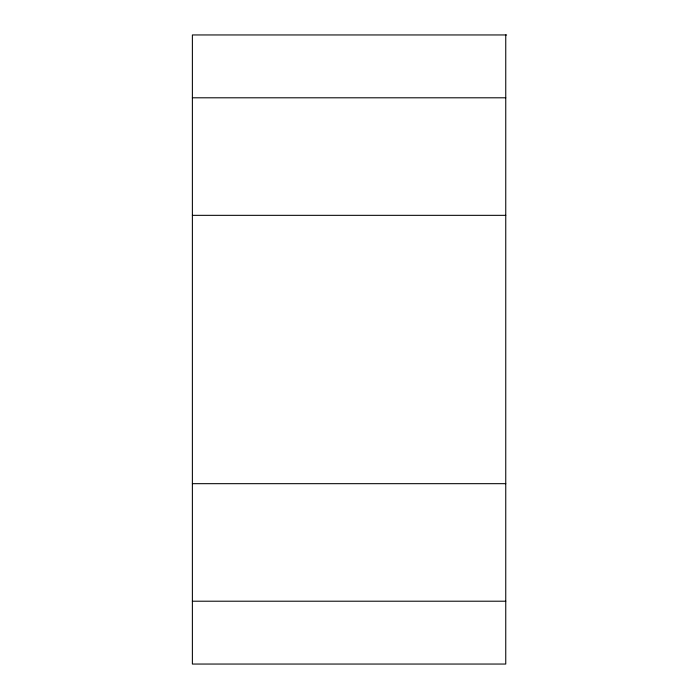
<?xml version="1.0" encoding="UTF-8"?>
<svg xmlns="http://www.w3.org/2000/svg" width="699" height="699" viewBox="0 0 699 699"><rect width="100%" height="100%" fill="white"/><g stroke="black" fill="none" stroke-linecap="round" stroke-linejoin="round"><path stroke-width="1.05" d="M506.618 34.95L192.382 34.95L192.382 664.05L505.753 664.05L505.753 34.95M192.382 97.799L505.753 97.799M192.382 215.336L505.753 215.336M192.382 483.673L505.753 483.673M192.382 601.21L505.753 601.21"/></g></svg>
